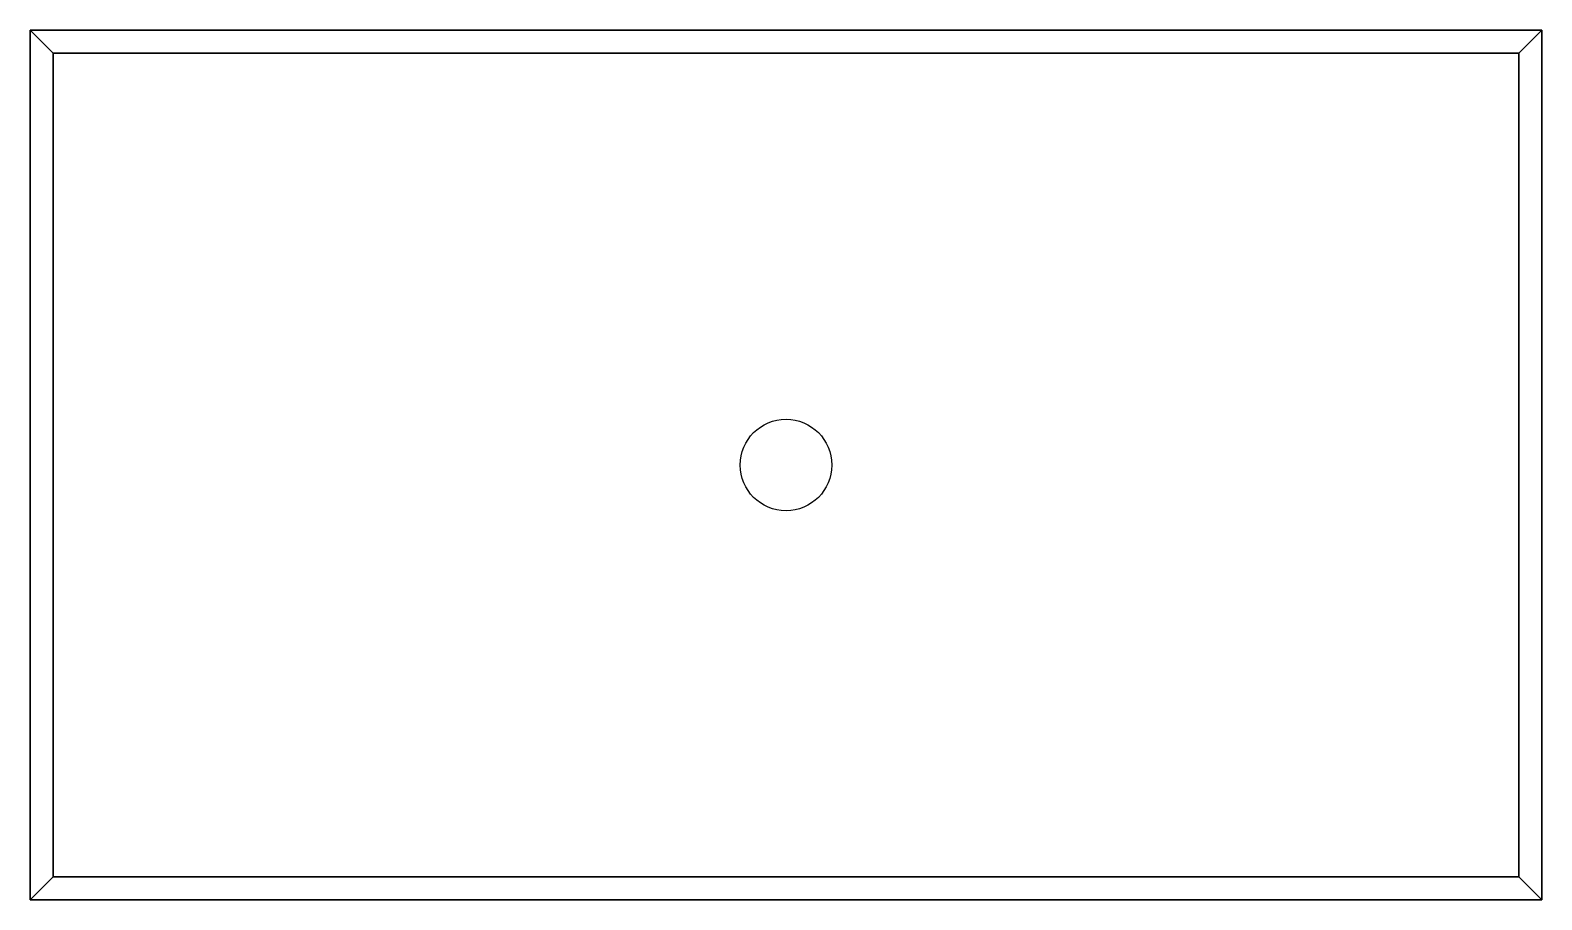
# Model space of a CAD drawing. Header units: inches. Extents: x -8.2 to 8.2, y -4.8 to 4.8.
import ezdxf

# ---------------------------------------------------------------- set-up
doc = ezdxf.new("R2010")
doc.units = ezdxf.units.IN
doc.header["$MEASUREMENT"] = 0
doc.header["$PDMODE"] = 35
doc.header["$PDSIZE"] = -2.5
doc.layers.get('Defpoints').update_dxf_attribs({"true_color": 0xff7f7f})
doc.layers.add('0_ELECTRONICS', color=142, linetype='Continuous')

msp = doc.modelspace()

# ---------------------------------------------------------------- linework, layer by layer
at = {"layer": '0_ELECTRONICS'}
for points in [[(-8.25, -4.75, 1), (-8.25, 4.75, 1), (-8, 4.5), (-8, -4.5)], [(-8.25, 4.75, 1), (8.25, 4.75, 1), (8, 4.5), (-8, 4.5)], [(8.25, 4.75, 1), (8.25, -4.75, 1), (8, -4.5), (8, 4.5)], [(-8, -4.5, 0.75), (8, -4.5, 0.75), (8, 4.5, 0.75), (-8, 4.5, 0.75)], [(8, 4.5, 1), (-8, 4.5, 1), (-8, 4.5, 0.75), (8, 4.5, 0.75)], [(-8, 4.5, 1), (-8, -4.5, 1), (-8, -4.5, 0.75), (-8, 4.5, 0.75)], [(8, -4.5), (-8, -4.5), (-8, 4.5), (8, 4.5)], [(8, -4.5, 1), (8, 4.5, 1), (8, 4.5, 0.75), (8, -4.5, 0.75)], [(8.25, -4.75, 1), (-8.25, -4.75, 1), (-8, -4.5), (8, -4.5)], [(-8, -4.5, 1), (8, -4.5, 1), (8, -4.5, 0.75), (-8, -4.5, 0.75)]]:
    msp.add_3dface(points, dxfattribs=at)
at = {"layer": '0_ELECTRONICS', "invisible_edges": 10}
for points in [[(-8, -4.5, 1), (-8, 4.5, 1), (-8.25, 4.75, 1), (-8.25, -4.75, 1)], [(-8, 4.5, 1), (8, 4.5, 1), (8.25, 4.75, 1), (-8.25, 4.75, 1)], [(8, 4.5, 1), (8, -4.5, 1), (8.25, -4.75, 1), (8.25, 4.75, 1)], [(8, -4.5, 1), (-8, -4.5, 1), (-8.25, -4.75, 1), (8.25, -4.75, 1)]]:
    msp.add_3dface(points, dxfattribs=at)
at = {"layer": 'Defpoints', "color": 1}
msp.add_circle((0, 0), 0.5, dxfattribs=at)
msp.add_point((0, 0), dxfattribs=at)

doc.saveas('drawing.dxf')
